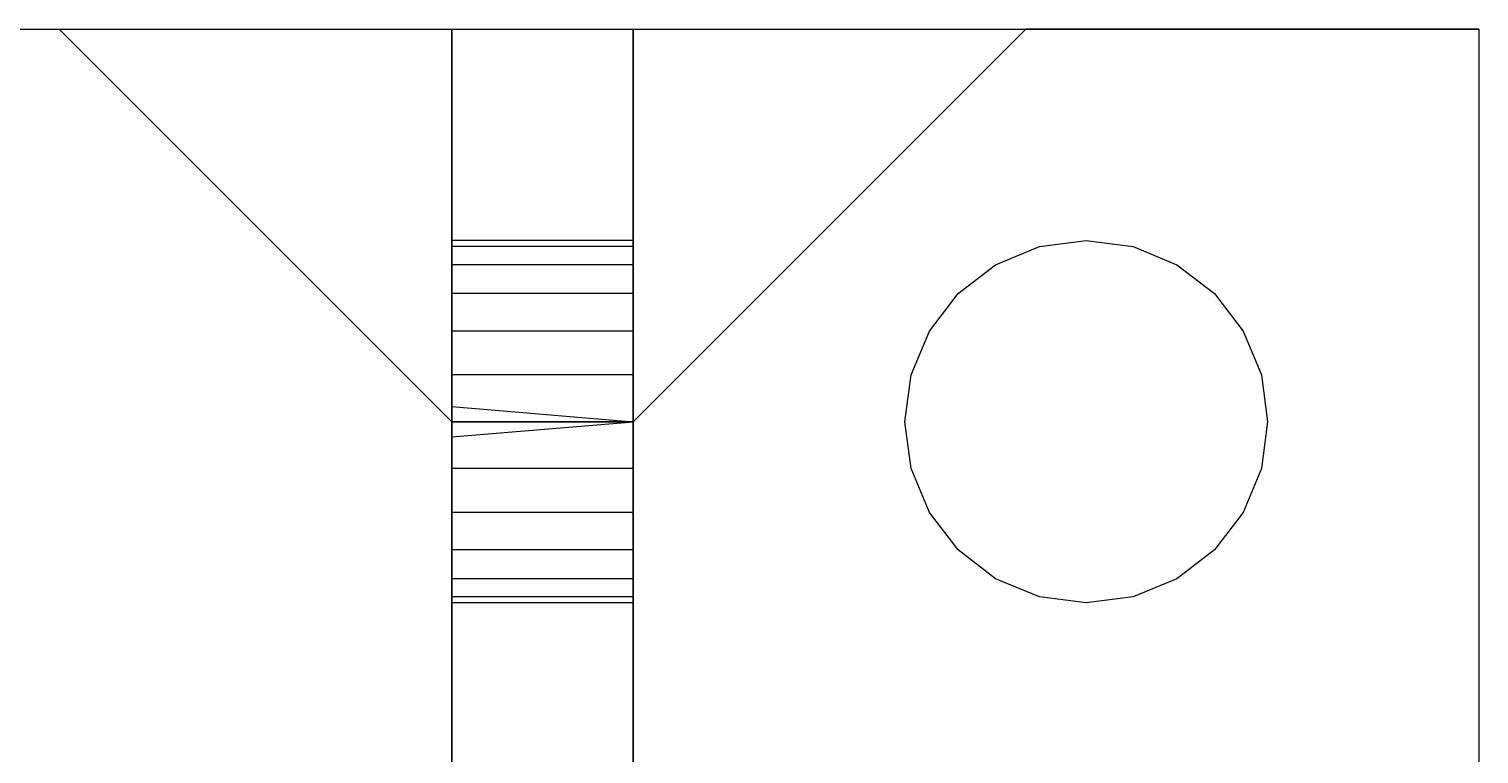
# Model space of a CAD drawing. Header units: metres. Extents: x -1 to 375, y 3 to 378.
# Drawn here: x 14.61 to 29.85, y 270.99 to 278.61 of the extents above; entities that cross this region are included whole.
import ezdxf

# ---------------------------------------------------------------- set-up
doc = ezdxf.new("R2010")
doc.units = ezdxf.units.M

msp = doc.modelspace()

# ---------------------------------------------------------------- linework, layer by layer
at = {"layer": 'Flat node sheet'}
for p, q in [((-0.635, 278.607, 253.842), (19.05, 278.607, 253.842)), ((-0.635, 278.607, 255.747), (19.05, 278.607, 255.747)), ((-0.635, 278.607, 264.637), (14.922, 278.607, 264.637)), ((-0.635, 278.607, 266.542), (14.922, 278.607, 266.542)), ((-0.635, 278.607, 8.732), (19.05, 278.607, 8.732)), ((-0.635, 278.607, 10.637), (19.05, 278.607, 10.637)), ((-0.635, 278.607, 19.527), (14.922, 278.607, 19.527)), ((-0.635, 278.607, 21.432), (14.922, 278.607, 21.432)), ((14.922, 278.607, 264.637), (19.05, 274.48, 264.637)), ((14.922, 278.607, 264.637), (14.922, 278.607, 266.542)), ((14.922, 278.607, 266.542), (19.05, 274.48, 266.542)), ((14.922, 278.607, 19.527), (19.05, 274.48, 19.527)), ((14.922, 278.607, 19.527), (14.922, 278.607, 21.432)), ((14.922, 278.607, 21.432), (19.05, 274.48, 21.432)), ((19.05, 278.607, 253.842), (19.05, 274.48, 253.842)), ((19.05, 278.607, 253.842), (19.05, 278.607, 255.747)), ((19.05, 278.607, 255.747), (19.05, 274.48, 255.747)), ((19.05, 278.607, 275.432), (19.05, 278.607, 244.952)), ((19.05, 269.717, 275.432), (19.05, 278.607, 275.432)), ((19.05, 278.607, 244.952), (19.05, 258.922, 244.952)), ((19.05, 278.607, 275.432), (20.955, 278.607, 275.432)), ((19.05, 278.607, 244.952), (20.955, 278.607, 244.952)), ((19.05, 278.607, 8.732), (19.05, 274.48, 8.732)), ((19.05, 278.607, 8.732), (19.05, 278.607, 10.637)), ((19.05, 278.607, 10.637), (19.05, 274.48, 10.637)), ((19.05, 278.607, 30.322), (19.05, 278.607, -0.158)), ((19.05, 269.717, 30.322), (19.05, 278.607, 30.322)), ((19.05, 278.607, -0.158), (19.05, 258.922, -0.158)), ((19.05, 278.607, 30.322), (20.955, 278.607, 30.322)), ((19.05, 278.607, -0.158), (20.955, 278.607, -0.158)), ((20.955, 274.48, 253.842), (25.083, 278.607, 253.842)), ((20.955, 274.48, 255.747), (25.083, 278.607, 255.747)), ((20.955, 278.607, 264.637), (20.955, 274.48, 264.637)), ((20.955, 278.607, 264.637), (29.845, 278.607, 264.637)), ((20.955, 278.607, 264.637), (20.955, 278.607, 266.542)), ((20.955, 278.607, 266.542), (29.845, 278.607, 266.542)), ((20.955, 278.607, 266.542), (20.955, 274.48, 266.542)), ((20.955, 278.607, 244.952), (20.955, 258.922, 244.952)), ((20.955, 278.607, 275.432), (20.955, 278.607, 244.952)), ((20.955, 269.717, 275.432), (20.955, 278.607, 275.432)), ((20.955, 274.48, 8.732), (25.083, 278.607, 8.732)), ((20.955, 274.48, 10.637), (25.083, 278.607, 10.637)), ((20.955, 278.607, 19.527), (20.955, 274.48, 19.527)), ((20.955, 278.607, 19.527), (29.845, 278.607, 19.527)), ((20.955, 278.607, 19.527), (20.955, 278.607, 21.432)), ((20.955, 278.607, 21.432), (29.845, 278.607, 21.432)), ((20.955, 278.607, 21.432), (20.955, 274.48, 21.432)), ((20.955, 278.607, -0.158), (20.955, 258.922, -0.158)), ((20.955, 278.607, 30.322), (20.955, 278.607, -0.158)), ((20.955, 269.717, 30.322), (20.955, 278.607, 30.322)), ((29.845, 278.607, 253.842), (25.083, 278.607, 253.842)), ((25.083, 278.607, 253.842), (25.083, 278.607, 255.747)), ((29.845, 278.607, 255.747), (25.083, 278.607, 255.747)), ((29.845, 278.607, 8.732), (25.083, 278.607, 8.732)), ((25.083, 278.607, 8.732), (25.083, 278.607, 10.637)), ((29.845, 278.607, 10.637), (25.083, 278.607, 10.637)), ((29.845, 278.607, 253.842), (29.845, 269.717, 253.842)), ((29.845, 278.607, 253.842), (29.845, 278.607, 255.747)), ((29.845, 278.607, 255.747), (29.845, 269.717, 255.747)), ((29.845, 278.607, 264.637), (29.845, 248.127, 264.637)), ((29.845, 278.607, 264.637), (29.845, 278.607, 266.542)), ((29.845, 278.607, 266.542), (29.845, 248.127, 266.542)), ((29.845, 278.607, 8.732), (29.845, 269.717, 8.732)), ((29.845, 278.607, 8.732), (29.845, 278.607, 10.637)), ((29.845, 278.607, 10.637), (29.845, 269.717, 10.637)), ((29.845, 278.607, 19.527), (29.845, 248.127, 19.527)), ((29.845, 278.607, 19.527), (29.845, 278.607, 21.432)), ((29.845, 278.607, 21.432), (29.845, 248.127, 21.432)), ((19.05, 276.385, 271.305), (19.05, 276.32, 270.812)), ((19.05, 276.32, 271.798), (19.05, 276.385, 271.305)), ((20.955, 276.385, 271.305), (19.05, 276.385, 271.305)), ((19.05, 276.385, 249.08), (19.05, 276.32, 248.587)), ((19.05, 276.32, 249.573), (19.05, 276.385, 249.08)), ((20.955, 276.385, 249.08), (19.05, 276.385, 249.08)), ((19.05, 276.385, 26.195), (19.05, 276.32, 25.702)), ((19.05, 276.32, 26.688), (19.05, 276.385, 26.195)), ((20.955, 276.385, 26.195), (19.05, 276.385, 26.195)), ((19.05, 276.385, 3.97), (19.05, 276.32, 3.477)), ((19.05, 276.32, 4.463), (19.05, 276.385, 3.97)), ((20.955, 276.385, 3.97), (19.05, 276.385, 3.97)), ((19.05, 276.32, 270.812), (19.05, 276.13, 270.352)), ((19.05, 276.13, 272.257), (19.05, 276.32, 271.798)), ((20.955, 276.32, 270.812), (19.05, 276.32, 270.812)), ((20.955, 276.32, 271.798), (19.05, 276.32, 271.798)), ((19.05, 276.32, 248.587), (19.05, 276.13, 248.127)), ((19.05, 276.13, 250.032), (19.05, 276.32, 249.573)), ((20.955, 276.32, 248.587), (19.05, 276.32, 248.587)), ((20.955, 276.32, 249.573), (19.05, 276.32, 249.573)), ((19.05, 276.32, 25.702), (19.05, 276.13, 25.242)), ((19.05, 276.13, 27.147), (19.05, 276.32, 26.688)), ((20.955, 276.32, 25.702), (19.05, 276.32, 25.702)), ((20.955, 276.32, 26.688), (19.05, 276.32, 26.688)), ((19.05, 276.32, 3.477), (19.05, 276.13, 3.017)), ((19.05, 276.13, 4.922), (19.05, 276.32, 4.463)), ((20.955, 276.32, 3.477), (19.05, 276.32, 3.477)), ((20.955, 276.32, 4.463), (19.05, 276.32, 4.463)), ((20.955, 276.32, 271.798), (20.955, 276.385, 271.305)), ((20.955, 276.385, 271.305), (20.955, 276.32, 270.812)), ((20.955, 276.32, 249.573), (20.955, 276.385, 249.08)), ((20.955, 276.385, 249.08), (20.955, 276.32, 248.587)), ((20.955, 276.32, 26.688), (20.955, 276.385, 26.195)), ((20.955, 276.385, 26.195), (20.955, 276.32, 25.702)), ((20.955, 276.32, 4.463), (20.955, 276.385, 3.97)), ((20.955, 276.385, 3.97), (20.955, 276.32, 3.477)), ((20.955, 276.13, 272.257), (20.955, 276.32, 271.798)), ((20.955, 276.32, 270.812), (20.955, 276.13, 270.352)), ((20.955, 276.13, 250.032), (20.955, 276.32, 249.573)), ((20.955, 276.32, 248.587), (20.955, 276.13, 248.127)), ((20.955, 276.13, 27.147), (20.955, 276.32, 26.688)), ((20.955, 276.32, 25.702), (20.955, 276.13, 25.242)), ((20.955, 276.13, 4.922), (20.955, 276.32, 4.463)), ((20.955, 276.32, 3.477), (20.955, 276.13, 3.017)), ((24.765, 276.13, 255.747), (25.224, 276.32, 255.747)), ((24.765, 276.13, 253.842), (25.224, 276.32, 253.842)), ((24.765, 276.13, 266.542), (25.224, 276.32, 266.542)), ((24.765, 276.13, 264.637), (25.224, 276.32, 264.637)), ((24.765, 276.13, 10.637), (25.224, 276.32, 10.637)), ((24.765, 276.13, 8.732), (25.224, 276.32, 8.732)), ((24.765, 276.13, 21.432), (25.224, 276.32, 21.432)), ((24.765, 276.13, 19.527), (25.224, 276.32, 19.527)), ((25.224, 276.32, 255.747), (25.717, 276.385, 255.747)), ((25.224, 276.32, 253.842), (25.717, 276.385, 253.842)), ((25.224, 276.32, 266.542), (25.717, 276.385, 266.542)), ((25.224, 276.32, 264.637), (25.717, 276.385, 264.637)), ((25.224, 276.32, 10.637), (25.717, 276.385, 10.637)), ((25.224, 276.32, 8.732), (25.717, 276.385, 8.732)), ((25.224, 276.32, 21.432), (25.717, 276.385, 21.432)), ((25.224, 276.32, 19.527), (25.717, 276.385, 19.527)), ((25.224, 276.32, 255.747), (25.224, 276.32, 253.842)), ((25.224, 276.32, 266.542), (25.224, 276.32, 264.637)), ((25.224, 276.32, 10.637), (25.224, 276.32, 8.732)), ((25.224, 276.32, 21.432), (25.224, 276.32, 19.527)), ((25.717, 276.385, 266.542), (26.211, 276.32, 266.542)), ((25.717, 276.385, 266.542), (25.717, 276.385, 264.637)), ((25.717, 276.385, 21.432), (26.211, 276.32, 21.432)), ((25.717, 276.385, 21.432), (25.717, 276.385, 19.527)), ((25.717, 276.385, 255.747), (26.211, 276.32, 255.747)), ((25.717, 276.385, 253.842), (26.211, 276.32, 253.842)), ((25.717, 276.385, 255.747), (25.717, 276.385, 253.842)), ((25.717, 276.385, 264.637), (26.211, 276.32, 264.637)), ((25.717, 276.385, 10.637), (26.211, 276.32, 10.637)), ((25.717, 276.385, 8.732), (26.211, 276.32, 8.732)), ((25.717, 276.385, 10.637), (25.717, 276.385, 8.732)), ((25.717, 276.385, 19.527), (26.211, 276.32, 19.527)), ((26.211, 276.32, 255.747), (26.67, 276.13, 255.747)), ((26.211, 276.32, 253.842), (26.67, 276.13, 253.842)), ((26.211, 276.32, 255.747), (26.211, 276.32, 253.842)), ((26.211, 276.32, 266.542), (26.67, 276.13, 266.542)), ((26.211, 276.32, 264.637), (26.67, 276.13, 264.637)), ((26.211, 276.32, 266.542), (26.211, 276.32, 264.637)), ((26.211, 276.32, 10.637), (26.67, 276.13, 10.637)), ((26.211, 276.32, 8.732), (26.67, 276.13, 8.732)), ((26.211, 276.32, 10.637), (26.211, 276.32, 8.732)), ((26.211, 276.32, 21.432), (26.67, 276.13, 21.432)), ((26.211, 276.32, 19.527), (26.67, 276.13, 19.527)), ((26.211, 276.32, 21.432), (26.211, 276.32, 19.527)), ((19.05, 276.13, 270.352), (19.05, 275.827, 269.958)), ((19.05, 275.827, 272.652), (19.05, 276.13, 272.257)), ((20.955, 276.13, 270.352), (19.05, 276.13, 270.352)), ((20.955, 276.13, 272.257), (19.05, 276.13, 272.257)), ((19.05, 276.13, 248.127), (19.05, 275.827, 247.733)), ((19.05, 275.827, 250.427), (19.05, 276.13, 250.032)), ((20.955, 276.13, 248.127), (19.05, 276.13, 248.127)), ((20.955, 276.13, 250.032), (19.05, 276.13, 250.032)), ((19.05, 276.13, 25.242), (19.05, 275.827, 24.848)), ((19.05, 275.827, 27.542), (19.05, 276.13, 27.147)), ((20.955, 276.13, 25.242), (19.05, 276.13, 25.242)), ((20.955, 276.13, 27.147), (19.05, 276.13, 27.147)), ((19.05, 276.13, 3.017), (19.05, 275.827, 2.623)), ((19.05, 275.827, 5.317), (19.05, 276.13, 4.922)), ((20.955, 276.13, 3.017), (19.05, 276.13, 3.017)), ((20.955, 276.13, 4.922), (19.05, 276.13, 4.922)), ((20.955, 275.827, 272.652), (20.955, 276.13, 272.257)), ((20.955, 276.13, 270.352), (20.955, 275.827, 269.958)), ((20.955, 275.827, 250.427), (20.955, 276.13, 250.032)), ((20.955, 276.13, 248.127), (20.955, 275.827, 247.733)), ((20.955, 275.827, 27.542), (20.955, 276.13, 27.147)), ((20.955, 276.13, 25.242), (20.955, 275.827, 24.848)), ((20.955, 275.827, 5.317), (20.955, 276.13, 4.922)), ((20.955, 276.13, 3.017), (20.955, 275.827, 2.623)), ((24.37, 275.827, 255.747), (24.765, 276.13, 255.747)), ((24.37, 275.827, 253.842), (24.765, 276.13, 253.842)), ((24.37, 275.827, 266.542), (24.765, 276.13, 266.542)), ((24.37, 275.827, 264.637), (24.765, 276.13, 264.637)), ((24.37, 275.827, 10.637), (24.765, 276.13, 10.637)), ((24.37, 275.827, 8.732), (24.765, 276.13, 8.732)), ((24.37, 275.827, 21.432), (24.765, 276.13, 21.432)), ((24.37, 275.827, 19.527), (24.765, 276.13, 19.527)), ((24.765, 276.13, 255.747), (24.765, 276.13, 253.842)), ((24.765, 276.13, 266.542), (24.765, 276.13, 264.637)), ((24.765, 276.13, 10.637), (24.765, 276.13, 8.732)), ((24.765, 276.13, 21.432), (24.765, 276.13, 19.527)), ((26.67, 276.13, 255.747), (27.065, 275.827, 255.747)), ((26.67, 276.13, 253.842), (27.065, 275.827, 253.842)), ((26.67, 276.13, 255.747), (26.67, 276.13, 253.842)), ((26.67, 276.13, 266.542), (27.065, 275.827, 266.542)), ((26.67, 276.13, 264.637), (27.065, 275.827, 264.637)), ((26.67, 276.13, 266.542), (26.67, 276.13, 264.637)), ((26.67, 276.13, 10.637), (27.065, 275.827, 10.637)), ((26.67, 276.13, 8.732), (27.065, 275.827, 8.732)), ((26.67, 276.13, 10.637), (26.67, 276.13, 8.732)), ((26.67, 276.13, 21.432), (27.065, 275.827, 21.432)), ((26.67, 276.13, 19.527), (27.065, 275.827, 19.527)), ((26.67, 276.13, 21.432), (26.67, 276.13, 19.527)), ((19.05, 275.827, 269.958), (19.05, 275.432, 269.655)), ((19.05, 275.432, 272.955), (19.05, 275.827, 272.652)), ((20.955, 275.827, 269.958), (19.05, 275.827, 269.958)), ((20.955, 275.827, 272.652), (19.05, 275.827, 272.652)), ((19.05, 275.827, 247.733), (19.05, 275.432, 247.43)), ((19.05, 275.432, 250.73), (19.05, 275.827, 250.427)), ((20.955, 275.827, 247.733), (19.05, 275.827, 247.733)), ((20.955, 275.827, 250.427), (19.05, 275.827, 250.427)), ((19.05, 275.827, 24.848), (19.05, 275.432, 24.545)), ((19.05, 275.432, 27.845), (19.05, 275.827, 27.542)), ((20.955, 275.827, 24.848), (19.05, 275.827, 24.848)), ((20.955, 275.827, 27.542), (19.05, 275.827, 27.542)), ((19.05, 275.827, 2.623), (19.05, 275.432, 2.32)), ((19.05, 275.432, 5.62), (19.05, 275.827, 5.317)), ((20.955, 275.827, 2.623), (19.05, 275.827, 2.623)), ((20.955, 275.827, 5.317), (19.05, 275.827, 5.317)), ((20.955, 275.432, 272.955), (20.955, 275.827, 272.652)), ((20.955, 275.827, 269.958), (20.955, 275.432, 269.655)), ((20.955, 275.432, 250.73), (20.955, 275.827, 250.427)), ((20.955, 275.827, 247.733), (20.955, 275.432, 247.43)), ((20.955, 275.432, 27.845), (20.955, 275.827, 27.542)), ((20.955, 275.827, 24.848), (20.955, 275.432, 24.545)), ((20.955, 275.432, 5.62), (20.955, 275.827, 5.317)), ((20.955, 275.827, 2.623), (20.955, 275.432, 2.32)), ((24.068, 275.432, 255.747), (24.37, 275.827, 255.747)), ((24.068, 275.432, 253.842), (24.37, 275.827, 253.842)), ((24.068, 275.432, 266.542), (24.37, 275.827, 266.542)), ((24.068, 275.432, 264.637), (24.37, 275.827, 264.637)), ((24.068, 275.432, 10.637), (24.37, 275.827, 10.637)), ((24.068, 275.432, 8.732), (24.37, 275.827, 8.732)), ((24.068, 275.432, 21.432), (24.37, 275.827, 21.432)), ((24.068, 275.432, 19.527), (24.37, 275.827, 19.527)), ((24.37, 275.827, 255.747), (24.37, 275.827, 253.842)), ((24.37, 275.827, 266.542), (24.37, 275.827, 264.637)), ((24.37, 275.827, 10.637), (24.37, 275.827, 8.732)), ((24.37, 275.827, 21.432), (24.37, 275.827, 19.527)), ((27.065, 275.827, 255.747), (27.367, 275.432, 255.747)), ((27.065, 275.827, 253.842), (27.367, 275.432, 253.842)), ((27.065, 275.827, 255.747), (27.065, 275.827, 253.842)), ((27.065, 275.827, 266.542), (27.367, 275.432, 266.542)), ((27.065, 275.827, 264.637), (27.367, 275.432, 264.637)), ((27.065, 275.827, 266.542), (27.065, 275.827, 264.637)), ((27.065, 275.827, 10.637), (27.367, 275.432, 10.637)), ((27.065, 275.827, 8.732), (27.367, 275.432, 8.732)), ((27.065, 275.827, 10.637), (27.065, 275.827, 8.732)), ((27.065, 275.827, 21.432), (27.367, 275.432, 21.432)), ((27.065, 275.827, 19.527), (27.367, 275.432, 19.527)), ((27.065, 275.827, 21.432), (27.065, 275.827, 19.527)), ((19.05, 275.432, 269.655), (19.05, 274.973, 269.465)), ((19.05, 274.973, 273.145), (19.05, 275.432, 272.955)), ((20.955, 275.432, 269.655), (19.05, 275.432, 269.655)), ((20.955, 275.432, 272.955), (19.05, 275.432, 272.955)), ((19.05, 275.432, 247.43), (19.05, 274.973, 247.24)), ((19.05, 274.973, 250.92), (19.05, 275.432, 250.73)), ((20.955, 275.432, 247.43), (19.05, 275.432, 247.43)), ((20.955, 275.432, 250.73), (19.05, 275.432, 250.73)), ((19.05, 275.432, 24.545), (19.05, 274.973, 24.355)), ((19.05, 274.973, 28.035), (19.05, 275.432, 27.845)), ((20.955, 275.432, 24.545), (19.05, 275.432, 24.545)), ((20.955, 275.432, 27.845), (19.05, 275.432, 27.845)), ((19.05, 275.432, 2.32), (19.05, 274.973, 2.13)), ((19.05, 274.973, 5.81), (19.05, 275.432, 5.62)), ((20.955, 275.432, 2.32), (19.05, 275.432, 2.32)), ((20.955, 275.432, 5.62), (19.05, 275.432, 5.62)), ((20.955, 274.973, 273.145), (20.955, 275.432, 272.955)), ((20.955, 275.432, 269.655), (20.955, 274.973, 269.465)), ((20.955, 274.973, 250.92), (20.955, 275.432, 250.73)), ((20.955, 275.432, 247.43), (20.955, 274.973, 247.24)), ((20.955, 274.973, 28.035), (20.955, 275.432, 27.845)), ((20.955, 275.432, 24.545), (20.955, 274.973, 24.355)), ((20.955, 274.973, 5.81), (20.955, 275.432, 5.62)), ((20.955, 275.432, 2.32), (20.955, 274.973, 2.13)), ((23.877, 274.973, 255.747), (24.068, 275.432, 255.747)), ((23.877, 274.973, 253.842), (24.068, 275.432, 253.842)), ((23.877, 274.973, 266.542), (24.068, 275.432, 266.542)), ((23.877, 274.973, 264.637), (24.068, 275.432, 264.637)), ((23.877, 274.973, 10.637), (24.068, 275.432, 10.637)), ((23.877, 274.973, 8.732), (24.068, 275.432, 8.732)), ((23.877, 274.973, 21.432), (24.068, 275.432, 21.432)), ((23.877, 274.973, 19.527), (24.068, 275.432, 19.527)), ((24.068, 275.432, 255.747), (24.068, 275.432, 253.842)), ((24.068, 275.432, 266.542), (24.068, 275.432, 264.637)), ((24.068, 275.432, 10.637), (24.068, 275.432, 8.732)), ((24.068, 275.432, 21.432), (24.068, 275.432, 19.527)), ((27.367, 275.432, 255.747), (27.558, 274.973, 255.747)), ((27.367, 275.432, 253.842), (27.558, 274.973, 253.842)), ((27.367, 275.432, 255.747), (27.367, 275.432, 253.842)), ((27.367, 275.432, 266.542), (27.558, 274.973, 266.542)), ((27.367, 275.432, 264.637), (27.558, 274.973, 264.637)), ((27.367, 275.432, 266.542), (27.367, 275.432, 264.637)), ((27.367, 275.432, 10.637), (27.558, 274.973, 10.637)), ((27.367, 275.432, 8.732), (27.558, 274.973, 8.732)), ((27.367, 275.432, 10.637), (27.367, 275.432, 8.732)), ((27.367, 275.432, 21.432), (27.558, 274.973, 21.432)), ((27.367, 275.432, 19.527), (27.558, 274.973, 19.527)), ((27.367, 275.432, 21.432), (27.367, 275.432, 19.527)), ((19.05, 274.973, 269.465), (19.05, 274.48, 269.4)), ((19.05, 274.48, 273.21), (19.05, 274.973, 273.145)), ((20.955, 274.973, 269.465), (19.05, 274.973, 269.465)), ((20.955, 274.973, 273.145), (19.05, 274.973, 273.145)), ((19.05, 274.973, 247.24), (19.05, 274.48, 247.175)), ((19.05, 274.48, 250.985), (19.05, 274.973, 250.92)), ((20.955, 274.973, 247.24), (19.05, 274.973, 247.24)), ((20.955, 274.973, 250.92), (19.05, 274.973, 250.92)), ((19.05, 274.973, 24.355), (19.05, 274.48, 24.29)), ((19.05, 274.48, 28.1), (19.05, 274.973, 28.035)), ((20.955, 274.973, 24.355), (19.05, 274.973, 24.355)), ((20.955, 274.973, 28.035), (19.05, 274.973, 28.035)), ((19.05, 274.973, 2.13), (19.05, 274.48, 2.065)), ((19.05, 274.48, 5.875), (19.05, 274.973, 5.81)), ((20.955, 274.973, 2.13), (19.05, 274.973, 2.13)), ((20.955, 274.973, 5.81), (19.05, 274.973, 5.81)), ((20.955, 274.48, 273.21), (20.955, 274.973, 273.145)), ((20.955, 274.973, 269.465), (20.955, 274.48, 269.4)), ((20.955, 274.48, 250.985), (20.955, 274.973, 250.92)), ((20.955, 274.973, 247.24), (20.955, 274.48, 247.175)), ((20.955, 274.48, 28.1), (20.955, 274.973, 28.035)), ((20.955, 274.973, 24.355), (20.955, 274.48, 24.29)), ((20.955, 274.48, 5.875), (20.955, 274.973, 5.81)), ((20.955, 274.973, 2.13), (20.955, 274.48, 2.065)), ((23.812, 274.48, 253.842), (23.877, 274.973, 253.842)), ((23.812, 274.48, 8.732), (23.877, 274.973, 8.732)), ((23.812, 274.48, 255.747), (23.877, 274.973, 255.747)), ((23.812, 274.48, 266.542), (23.877, 274.973, 266.542)), ((23.812, 274.48, 264.637), (23.877, 274.973, 264.637)), ((23.812, 274.48, 10.637), (23.877, 274.973, 10.637)), ((23.812, 274.48, 21.432), (23.877, 274.973, 21.432)), ((23.812, 274.48, 19.527), (23.877, 274.973, 19.527)), ((23.877, 274.973, 255.747), (23.877, 274.973, 253.842)), ((23.877, 274.973, 266.542), (23.877, 274.973, 264.637)), ((23.877, 274.973, 10.637), (23.877, 274.973, 8.732)), ((23.877, 274.973, 21.432), (23.877, 274.973, 19.527)), ((27.558, 274.973, 255.747), (27.622, 274.48, 255.747)), ((27.558, 274.973, 253.842), (27.622, 274.48, 253.842)), ((27.558, 274.973, 255.747), (27.558, 274.973, 253.842)), ((27.558, 274.973, 266.542), (27.622, 274.48, 266.542)), ((27.558, 274.973, 264.637), (27.622, 274.48, 264.637)), ((27.558, 274.973, 266.542), (27.558, 274.973, 264.637)), ((27.558, 274.973, 10.637), (27.622, 274.48, 10.637)), ((27.558, 274.973, 8.732), (27.622, 274.48, 8.732)), ((27.558, 274.973, 10.637), (27.558, 274.973, 8.732)), ((27.558, 274.973, 21.432), (27.622, 274.48, 21.432)), ((27.558, 274.973, 19.527), (27.622, 274.48, 19.527)), ((27.558, 274.973, 21.432), (27.558, 274.973, 19.527)), ((19.05, 248.127, 255.747), (19.05, 274.639, 255.747)), ((19.05, 248.127, 253.842), (19.05, 274.639, 253.842)), ((19.05, 274.639, 253.842), (20.955, 274.48, 253.842)), ((19.05, 274.639, 255.747), (20.955, 274.48, 255.747)), ((19.05, 274.639, 253.842), (19.05, 274.639, 255.747)), ((19.05, 248.127, 10.637), (19.05, 274.639, 10.637)), ((19.05, 248.127, 8.732), (19.05, 274.639, 8.732)), ((19.05, 274.639, 8.732), (20.955, 274.48, 8.732)), ((19.05, 274.639, 10.637), (20.955, 274.48, 10.637)), ((19.05, 274.639, 8.732), (19.05, 274.639, 10.637)), ((20.955, 274.639, 253.842), (20.955, 274.639, 255.747)), ((20.955, 274.48, 253.842), (20.955, 274.639, 253.842)), ((20.955, 274.48, 255.747), (20.955, 274.639, 255.747)), ((20.955, 274.639, 8.732), (20.955, 274.639, 10.637)), ((20.955, 274.48, 8.732), (20.955, 274.639, 8.732)), ((20.955, 274.48, 10.637), (20.955, 274.639, 10.637)), ((19.05, 274.48, 253.842), (20.955, 274.48, 253.842)), ((19.05, 274.48, 253.842), (19.05, 274.48, 255.747)), ((19.05, 274.48, 255.747), (20.955, 274.48, 255.747)), ((20.955, 274.48, 264.637), (19.05, 274.48, 264.637)), ((19.05, 274.48, 264.637), (19.05, 274.48, 266.542)), ((20.955, 274.48, 266.542), (19.05, 274.48, 266.542)), ((19.05, 274.321, 264.637), (20.955, 274.48, 264.637)), ((19.05, 274.321, 266.542), (20.955, 274.48, 266.542)), ((19.05, 274.48, 269.4), (19.05, 273.987, 269.465)), ((19.05, 273.987, 273.145), (19.05, 274.48, 273.21)), ((20.955, 274.48, 269.4), (19.05, 274.48, 269.4)), ((20.955, 274.48, 273.21), (19.05, 274.48, 273.21)), ((19.05, 274.48, 247.175), (19.05, 273.987, 247.24)), ((19.05, 273.987, 250.92), (19.05, 274.48, 250.985)), ((20.955, 274.48, 247.175), (19.05, 274.48, 247.175)), ((20.955, 274.48, 250.985), (19.05, 274.48, 250.985)), ((19.05, 274.48, 8.732), (20.955, 274.48, 8.732)), ((19.05, 274.48, 8.732), (19.05, 274.48, 10.637)), ((19.05, 274.48, 10.637), (20.955, 274.48, 10.637)), ((20.955, 274.48, 19.527), (19.05, 274.48, 19.527)), ((19.05, 274.48, 19.527), (19.05, 274.48, 21.432)), ((20.955, 274.48, 21.432), (19.05, 274.48, 21.432)), ((19.05, 274.321, 19.527), (20.955, 274.48, 19.527)), ((19.05, 274.321, 21.432), (20.955, 274.48, 21.432)), ((19.05, 274.48, 24.29), (19.05, 273.987, 24.355)), ((19.05, 273.987, 28.035), (19.05, 274.48, 28.1)), ((20.955, 274.48, 24.29), (19.05, 274.48, 24.29)), ((20.955, 274.48, 28.1), (19.05, 274.48, 28.1)), ((19.05, 274.48, 2.065), (19.05, 273.987, 2.13)), ((19.05, 273.987, 5.81), (19.05, 274.48, 5.875)), ((20.955, 274.48, 2.065), (19.05, 274.48, 2.065)), ((20.955, 274.48, 5.875), (19.05, 274.48, 5.875)), ((20.955, 274.48, 253.842), (20.955, 274.48, 255.747)), ((20.955, 274.48, 264.637), (20.955, 274.48, 266.542)), ((20.955, 274.48, 255.747), (20.955, 274.48, 253.842)), ((20.955, 274.48, 264.637), (20.955, 274.48, 266.542)), ((20.955, 273.987, 273.145), (20.955, 274.48, 273.21)), ((20.955, 274.48, 269.4), (20.955, 273.987, 269.465)), ((20.955, 273.987, 250.92), (20.955, 274.48, 250.985)), ((20.955, 274.48, 247.175), (20.955, 273.987, 247.24)), ((20.955, 248.127, 253.842), (20.955, 274.48, 253.842)), ((20.955, 248.127, 255.747), (20.955, 274.48, 255.747)), ((20.955, 274.321, 266.542), (20.955, 274.48, 266.542)), ((20.955, 274.321, 264.637), (20.955, 274.48, 264.637)), ((20.955, 274.48, 8.732), (20.955, 274.48, 10.637)), ((20.955, 274.48, 19.527), (20.955, 274.48, 21.432)), ((20.955, 274.48, 10.637), (20.955, 274.48, 8.732)), ((20.955, 274.48, 19.527), (20.955, 274.48, 21.432)), ((20.955, 273.987, 28.035), (20.955, 274.48, 28.1)), ((20.955, 274.48, 24.29), (20.955, 273.987, 24.355)), ((20.955, 273.987, 5.81), (20.955, 274.48, 5.875)), ((20.955, 274.48, 2.065), (20.955, 273.987, 2.13)), ((20.955, 248.127, 8.732), (20.955, 274.48, 8.732)), ((20.955, 248.127, 10.637), (20.955, 274.48, 10.637)), ((20.955, 274.321, 21.432), (20.955, 274.48, 21.432)), ((20.955, 274.321, 19.527), (20.955, 274.48, 19.527)), ((23.877, 273.987, 253.842), (23.812, 274.48, 253.842)), ((23.812, 274.48, 255.747), (23.812, 274.48, 253.842)), ((23.877, 273.987, 8.732), (23.812, 274.48, 8.732)), ((23.812, 274.48, 10.637), (23.812, 274.48, 8.732)), ((23.877, 273.987, 255.747), (23.812, 274.48, 255.747)), ((23.877, 273.987, 266.542), (23.812, 274.48, 266.542)), ((23.877, 273.987, 264.637), (23.812, 274.48, 264.637)), ((23.812, 274.48, 266.542), (23.812, 274.48, 264.637)), ((23.877, 273.987, 10.637), (23.812, 274.48, 10.637)), ((23.877, 273.987, 21.432), (23.812, 274.48, 21.432)), ((23.877, 273.987, 19.527), (23.812, 274.48, 19.527)), ((23.812, 274.48, 21.432), (23.812, 274.48, 19.527)), ((27.622, 274.48, 255.747), (27.558, 273.987, 255.747)), ((27.622, 274.48, 253.842), (27.558, 273.987, 253.842)), ((27.622, 274.48, 266.542), (27.558, 273.987, 266.542)), ((27.622, 274.48, 264.637), (27.558, 273.987, 264.637)), ((27.622, 274.48, 10.637), (27.558, 273.987, 10.637)), ((27.622, 274.48, 8.732), (27.558, 273.987, 8.732)), ((27.622, 274.48, 21.432), (27.558, 273.987, 21.432)), ((27.622, 274.48, 19.527), (27.558, 273.987, 19.527)), ((27.622, 274.48, 255.747), (27.622, 274.48, 253.842)), ((27.622, 274.48, 10.637), (27.622, 274.48, 8.732)), ((27.622, 274.48, 266.542), (27.622, 274.48, 264.637)), ((27.622, 274.48, 21.432), (27.622, 274.48, 19.527)), ((19.05, 248.127, 264.637), (19.05, 274.321, 264.637)), ((19.05, 274.321, 266.542), (19.05, 248.127, 266.542)), ((19.05, 274.321, 266.542), (19.05, 274.321, 264.637)), ((19.05, 248.127, 19.527), (19.05, 274.321, 19.527)), ((19.05, 274.321, 21.432), (19.05, 248.127, 21.432)), ((19.05, 274.321, 21.432), (19.05, 274.321, 19.527)), ((20.955, 248.127, 266.542), (20.955, 274.321, 266.542)), ((20.955, 248.127, 264.637), (20.955, 274.321, 264.637)), ((20.955, 274.321, 266.542), (20.955, 274.321, 264.637)), ((20.955, 248.127, 21.432), (20.955, 274.321, 21.432)), ((20.955, 248.127, 19.527), (20.955, 274.321, 19.527)), ((20.955, 274.321, 21.432), (20.955, 274.321, 19.527)), ((19.05, 273.987, 269.465), (19.05, 273.527, 269.655)), ((19.05, 273.527, 272.955), (19.05, 273.987, 273.145)), ((20.955, 273.987, 269.465), (19.05, 273.987, 269.465)), ((20.955, 273.987, 273.145), (19.05, 273.987, 273.145)), ((19.05, 273.987, 247.24), (19.05, 273.527, 247.43)), ((19.05, 273.527, 250.73), (19.05, 273.987, 250.92)), ((20.955, 273.987, 247.24), (19.05, 273.987, 247.24)), ((20.955, 273.987, 250.92), (19.05, 273.987, 250.92)), ((19.05, 273.987, 24.355), (19.05, 273.527, 24.545)), ((19.05, 273.527, 27.845), (19.05, 273.987, 28.035)), ((20.955, 273.987, 24.355), (19.05, 273.987, 24.355)), ((20.955, 273.987, 28.035), (19.05, 273.987, 28.035)), ((19.05, 273.987, 2.13), (19.05, 273.527, 2.32)), ((19.05, 273.527, 5.62), (19.05, 273.987, 5.81)), ((20.955, 273.987, 2.13), (19.05, 273.987, 2.13)), ((20.955, 273.987, 5.81), (19.05, 273.987, 5.81)), ((20.955, 273.527, 272.955), (20.955, 273.987, 273.145)), ((20.955, 273.987, 269.465), (20.955, 273.527, 269.655)), ((20.955, 273.527, 250.73), (20.955, 273.987, 250.92)), ((20.955, 273.987, 247.24), (20.955, 273.527, 247.43)), ((20.955, 273.527, 27.845), (20.955, 273.987, 28.035)), ((20.955, 273.987, 24.355), (20.955, 273.527, 24.545)), ((20.955, 273.527, 5.62), (20.955, 273.987, 5.81)), ((20.955, 273.987, 2.13), (20.955, 273.527, 2.32)), ((24.068, 273.527, 255.747), (23.877, 273.987, 255.747)), ((24.068, 273.527, 253.842), (23.877, 273.987, 253.842)), ((23.877, 273.987, 255.747), (23.877, 273.987, 253.842)), ((24.068, 273.527, 266.542), (23.877, 273.987, 266.542)), ((24.068, 273.527, 264.637), (23.877, 273.987, 264.637)), ((23.877, 273.987, 266.542), (23.877, 273.987, 264.637)), ((24.068, 273.527, 10.637), (23.877, 273.987, 10.637)), ((24.068, 273.527, 8.732), (23.877, 273.987, 8.732)), ((23.877, 273.987, 10.637), (23.877, 273.987, 8.732)), ((24.068, 273.527, 21.432), (23.877, 273.987, 21.432)), ((24.068, 273.527, 19.527), (23.877, 273.987, 19.527)), ((23.877, 273.987, 21.432), (23.877, 273.987, 19.527)), ((27.558, 273.987, 255.747), (27.367, 273.527, 255.747)), ((27.558, 273.987, 253.842), (27.367, 273.527, 253.842)), ((27.558, 273.987, 266.542), (27.367, 273.527, 266.542)), ((27.558, 273.987, 264.637), (27.367, 273.527, 264.637)), ((27.558, 273.987, 10.637), (27.367, 273.527, 10.637)), ((27.558, 273.987, 8.732), (27.367, 273.527, 8.732)), ((27.558, 273.987, 21.432), (27.367, 273.527, 21.432)), ((27.558, 273.987, 19.527), (27.367, 273.527, 19.527)), ((27.558, 273.987, 255.747), (27.558, 273.987, 253.842)), ((27.558, 273.987, 266.542), (27.558, 273.987, 264.637)), ((27.558, 273.987, 10.637), (27.558, 273.987, 8.732)), ((27.558, 273.987, 21.432), (27.558, 273.987, 19.527)), ((19.05, 273.133, 272.652), (19.05, 273.527, 272.955)), ((19.05, 273.527, 269.655), (19.05, 273.133, 269.958)), ((20.955, 273.527, 272.955), (19.05, 273.527, 272.955)), ((20.955, 273.527, 269.655), (19.05, 273.527, 269.655)), ((19.05, 273.527, 247.43), (19.05, 273.133, 247.733)), ((19.05, 273.133, 250.427), (19.05, 273.527, 250.73)), ((20.955, 273.527, 247.43), (19.05, 273.527, 247.43)), ((20.955, 273.527, 250.73), (19.05, 273.527, 250.73)), ((19.05, 273.133, 27.542), (19.05, 273.527, 27.845)), ((19.05, 273.527, 24.545), (19.05, 273.133, 24.848)), ((20.955, 273.527, 27.845), (19.05, 273.527, 27.845)), ((20.955, 273.527, 24.545), (19.05, 273.527, 24.545)), ((19.05, 273.527, 2.32), (19.05, 273.133, 2.623)), ((19.05, 273.133, 5.317), (19.05, 273.527, 5.62)), ((20.955, 273.527, 2.32), (19.05, 273.527, 2.32)), ((20.955, 273.527, 5.62), (19.05, 273.527, 5.62)), ((20.955, 273.133, 272.652), (20.955, 273.527, 272.955)), ((20.955, 273.527, 269.655), (20.955, 273.133, 269.958)), ((20.955, 273.133, 250.427), (20.955, 273.527, 250.73)), ((20.955, 273.527, 247.43), (20.955, 273.133, 247.733)), ((20.955, 273.133, 27.542), (20.955, 273.527, 27.845)), ((20.955, 273.527, 24.545), (20.955, 273.133, 24.848)), ((20.955, 273.133, 5.317), (20.955, 273.527, 5.62)), ((20.955, 273.527, 2.32), (20.955, 273.133, 2.623)), ((24.37, 273.133, 255.747), (24.068, 273.527, 255.747)), ((24.37, 273.133, 253.842), (24.068, 273.527, 253.842)), ((24.068, 273.527, 255.747), (24.068, 273.527, 253.842)), ((24.37, 273.133, 266.542), (24.068, 273.527, 266.542)), ((24.37, 273.133, 264.637), (24.068, 273.527, 264.637)), ((24.068, 273.527, 266.542), (24.068, 273.527, 264.637)), ((24.37, 273.133, 10.637), (24.068, 273.527, 10.637)), ((24.37, 273.133, 8.732), (24.068, 273.527, 8.732)), ((24.068, 273.527, 10.637), (24.068, 273.527, 8.732)), ((24.37, 273.133, 21.432), (24.068, 273.527, 21.432)), ((24.37, 273.133, 19.527), (24.068, 273.527, 19.527)), ((24.068, 273.527, 21.432), (24.068, 273.527, 19.527)), ((27.367, 273.527, 255.747), (27.065, 273.133, 255.747)), ((27.367, 273.527, 253.842), (27.065, 273.133, 253.842)), ((27.367, 273.527, 266.542), (27.065, 273.133, 266.542)), ((27.367, 273.527, 264.637), (27.065, 273.133, 264.637)), ((27.367, 273.527, 10.637), (27.065, 273.133, 10.637)), ((27.367, 273.527, 8.732), (27.065, 273.133, 8.732)), ((27.367, 273.527, 21.432), (27.065, 273.133, 21.432)), ((27.367, 273.527, 19.527), (27.065, 273.133, 19.527)), ((27.367, 273.527, 255.747), (27.367, 273.527, 253.842)), ((27.367, 273.527, 266.542), (27.367, 273.527, 264.637)), ((27.367, 273.527, 10.637), (27.367, 273.527, 8.732)), ((27.367, 273.527, 21.432), (27.367, 273.527, 19.527)), ((19.05, 272.83, 272.257), (19.05, 273.133, 272.652)), ((19.05, 273.133, 269.958), (19.05, 272.83, 270.352)), ((20.955, 273.133, 272.652), (19.05, 273.133, 272.652)), ((20.955, 273.133, 269.958), (19.05, 273.133, 269.958)), ((19.05, 273.133, 247.733), (19.05, 272.83, 248.127)), ((19.05, 272.83, 250.032), (19.05, 273.133, 250.427)), ((20.955, 273.133, 247.733), (19.05, 273.133, 247.733)), ((20.955, 273.133, 250.427), (19.05, 273.133, 250.427)), ((19.05, 272.83, 27.147), (19.05, 273.133, 27.542)), ((19.05, 273.133, 24.848), (19.05, 272.83, 25.242)), ((20.955, 273.133, 27.542), (19.05, 273.133, 27.542)), ((20.955, 273.133, 24.848), (19.05, 273.133, 24.848)), ((19.05, 273.133, 2.623), (19.05, 272.83, 3.017)), ((19.05, 272.83, 4.922), (19.05, 273.133, 5.317)), ((20.955, 273.133, 2.623), (19.05, 273.133, 2.623)), ((20.955, 273.133, 5.317), (19.05, 273.133, 5.317)), ((20.955, 272.83, 272.257), (20.955, 273.133, 272.652)), ((20.955, 273.133, 269.958), (20.955, 272.83, 270.352)), ((20.955, 272.83, 250.032), (20.955, 273.133, 250.427)), ((20.955, 273.133, 247.733), (20.955, 272.83, 248.127)), ((20.955, 272.83, 27.147), (20.955, 273.133, 27.542)), ((20.955, 273.133, 24.848), (20.955, 272.83, 25.242)), ((20.955, 272.83, 4.922), (20.955, 273.133, 5.317)), ((20.955, 273.133, 2.623), (20.955, 272.83, 3.017)), ((24.765, 272.83, 255.747), (24.37, 273.133, 255.747)), ((24.765, 272.83, 253.842), (24.37, 273.133, 253.842)), ((24.37, 273.133, 255.747), (24.37, 273.133, 253.842)), ((24.765, 272.83, 266.542), (24.37, 273.133, 266.542)), ((24.765, 272.83, 264.637), (24.37, 273.133, 264.637)), ((24.37, 273.133, 266.542), (24.37, 273.133, 264.637)), ((24.765, 272.83, 10.637), (24.37, 273.133, 10.637)), ((24.765, 272.83, 8.732), (24.37, 273.133, 8.732)), ((24.37, 273.133, 10.637), (24.37, 273.133, 8.732)), ((24.765, 272.83, 21.432), (24.37, 273.133, 21.432)), ((24.765, 272.83, 19.527), (24.37, 273.133, 19.527)), ((24.37, 273.133, 21.432), (24.37, 273.133, 19.527)), ((27.065, 273.133, 255.747), (26.67, 272.83, 255.747)), ((27.065, 273.133, 253.842), (26.67, 272.83, 253.842)), ((27.065, 273.133, 266.542), (26.67, 272.83, 266.542)), ((27.065, 273.133, 264.637), (26.67, 272.83, 264.637)), ((27.065, 273.133, 10.637), (26.67, 272.83, 10.637)), ((27.065, 273.133, 8.732), (26.67, 272.83, 8.732)), ((27.065, 273.133, 21.432), (26.67, 272.83, 21.432)), ((27.065, 273.133, 19.527), (26.67, 272.83, 19.527)), ((27.065, 273.133, 255.747), (27.065, 273.133, 253.842)), ((27.065, 273.133, 266.542), (27.065, 273.133, 264.637)), ((27.065, 273.133, 10.637), (27.065, 273.133, 8.732)), ((27.065, 273.133, 21.432), (27.065, 273.133, 19.527)), ((19.05, 272.64, 271.798), (19.05, 272.83, 272.257)), ((19.05, 272.83, 270.352), (19.05, 272.64, 270.812)), ((20.955, 272.83, 272.257), (19.05, 272.83, 272.257)), ((20.955, 272.83, 270.352), (19.05, 272.83, 270.352)), ((19.05, 272.64, 249.573), (19.05, 272.83, 250.032)), ((19.05, 272.83, 248.127), (19.05, 272.64, 248.587)), ((20.955, 272.83, 248.127), (19.05, 272.83, 248.127)), ((20.955, 272.83, 250.032), (19.05, 272.83, 250.032)), ((19.05, 272.64, 26.688), (19.05, 272.83, 27.147)), ((19.05, 272.83, 25.242), (19.05, 272.64, 25.702)), ((20.955, 272.83, 27.147), (19.05, 272.83, 27.147)), ((20.955, 272.83, 25.242), (19.05, 272.83, 25.242)), ((19.05, 272.64, 4.463), (19.05, 272.83, 4.922)), ((19.05, 272.83, 3.017), (19.05, 272.64, 3.477)), ((20.955, 272.83, 3.017), (19.05, 272.83, 3.017)), ((20.955, 272.83, 4.922), (19.05, 272.83, 4.922)), ((20.955, 272.64, 271.798), (20.955, 272.83, 272.257)), ((20.955, 272.83, 270.352), (20.955, 272.64, 270.812)), ((20.955, 272.64, 249.573), (20.955, 272.83, 250.032)), ((20.955, 272.83, 248.127), (20.955, 272.64, 248.587)), ((20.955, 272.64, 26.688), (20.955, 272.83, 27.147)), ((20.955, 272.83, 25.242), (20.955, 272.64, 25.702)), ((20.955, 272.64, 4.463), (20.955, 272.83, 4.922)), ((20.955, 272.83, 3.017), (20.955, 272.64, 3.477)), ((25.224, 272.64, 255.747), (24.765, 272.83, 255.747)), ((25.224, 272.64, 253.842), (24.765, 272.83, 253.842)), ((24.765, 272.83, 255.747), (24.765, 272.83, 253.842)), ((25.224, 272.64, 266.542), (24.765, 272.83, 266.542)), ((25.224, 272.64, 264.637), (24.765, 272.83, 264.637)), ((24.765, 272.83, 266.542), (24.765, 272.83, 264.637)), ((25.224, 272.64, 10.637), (24.765, 272.83, 10.637)), ((25.224, 272.64, 8.732), (24.765, 272.83, 8.732)), ((24.765, 272.83, 10.637), (24.765, 272.83, 8.732)), ((25.224, 272.64, 21.432), (24.765, 272.83, 21.432)), ((25.224, 272.64, 19.527), (24.765, 272.83, 19.527)), ((24.765, 272.83, 21.432), (24.765, 272.83, 19.527)), ((26.67, 272.83, 255.747), (26.211, 272.64, 255.747)), ((26.67, 272.83, 253.842), (26.211, 272.64, 253.842)), ((26.67, 272.83, 266.542), (26.211, 272.64, 266.542)), ((26.67, 272.83, 264.637), (26.211, 272.64, 264.637)), ((26.67, 272.83, 10.637), (26.211, 272.64, 10.637)), ((26.67, 272.83, 8.732), (26.211, 272.64, 8.732)), ((26.67, 272.83, 21.432), (26.211, 272.64, 21.432)), ((26.67, 272.83, 19.527), (26.211, 272.64, 19.527)), ((26.67, 272.83, 255.747), (26.67, 272.83, 253.842)), ((26.67, 272.83, 266.542), (26.67, 272.83, 264.637)), ((26.67, 272.83, 10.637), (26.67, 272.83, 8.732)), ((26.67, 272.83, 21.432), (26.67, 272.83, 19.527)), ((19.05, 272.575, 271.305), (19.05, 272.64, 271.798)), ((19.05, 272.64, 270.812), (19.05, 272.575, 271.305)), ((20.955, 272.64, 271.798), (19.05, 272.64, 271.798)), ((20.955, 272.64, 270.812), (19.05, 272.64, 270.812)), ((19.05, 272.575, 249.08), (19.05, 272.64, 249.573)), ((19.05, 272.64, 248.587), (19.05, 272.575, 249.08)), ((20.955, 272.64, 249.573), (19.05, 272.64, 249.573)), ((20.955, 272.64, 248.587), (19.05, 272.64, 248.587)), ((19.05, 272.575, 26.195), (19.05, 272.64, 26.688)), ((19.05, 272.64, 25.702), (19.05, 272.575, 26.195)), ((20.955, 272.64, 26.688), (19.05, 272.64, 26.688)), ((20.955, 272.64, 25.702), (19.05, 272.64, 25.702)), ((19.05, 272.575, 3.97), (19.05, 272.64, 4.463)), ((19.05, 272.64, 3.477), (19.05, 272.575, 3.97)), ((20.955, 272.64, 4.463), (19.05, 272.64, 4.463)), ((20.955, 272.64, 3.477), (19.05, 272.64, 3.477)), ((20.955, 272.575, 271.305), (19.05, 272.575, 271.305)), ((20.955, 272.575, 249.08), (19.05, 272.575, 249.08)), ((20.955, 272.575, 26.195), (19.05, 272.575, 26.195)), ((20.955, 272.575, 3.97), (19.05, 272.575, 3.97)), ((20.955, 272.575, 271.305), (20.955, 272.64, 271.798)), ((20.955, 272.64, 270.812), (20.955, 272.575, 271.305)), ((20.955, 272.575, 249.08), (20.955, 272.64, 249.573)), ((20.955, 272.64, 248.587), (20.955, 272.575, 249.08)), ((20.955, 272.575, 26.195), (20.955, 272.64, 26.688)), ((20.955, 272.64, 25.702), (20.955, 272.575, 26.195)), ((20.955, 272.575, 3.97), (20.955, 272.64, 4.463)), ((20.955, 272.64, 3.477), (20.955, 272.575, 3.97)), ((25.717, 272.575, 255.747), (25.224, 272.64, 255.747)), ((25.717, 272.575, 253.842), (25.224, 272.64, 253.842)), ((25.224, 272.64, 255.747), (25.224, 272.64, 253.842)), ((25.717, 272.575, 266.542), (25.224, 272.64, 266.542)), ((25.717, 272.575, 264.637), (25.224, 272.64, 264.637)), ((25.224, 272.64, 266.542), (25.224, 272.64, 264.637)), ((25.717, 272.575, 10.637), (25.224, 272.64, 10.637)), ((25.717, 272.575, 8.732), (25.224, 272.64, 8.732)), ((25.224, 272.64, 10.637), (25.224, 272.64, 8.732)), ((25.717, 272.575, 21.432), (25.224, 272.64, 21.432)), ((25.717, 272.575, 19.527), (25.224, 272.64, 19.527)), ((25.224, 272.64, 21.432), (25.224, 272.64, 19.527)), ((26.211, 272.64, 253.842), (25.717, 272.575, 253.842)), ((26.211, 272.64, 8.732), (25.717, 272.575, 8.732)), ((25.717, 272.575, 255.747), (25.717, 272.575, 253.842)), ((25.717, 272.575, 10.637), (25.717, 272.575, 8.732)), ((26.211, 272.64, 255.747), (25.717, 272.575, 255.747)), ((26.211, 272.64, 266.542), (25.717, 272.575, 266.542)), ((26.211, 272.64, 264.637), (25.717, 272.575, 264.637)), ((26.211, 272.64, 10.637), (25.717, 272.575, 10.637)), ((26.211, 272.64, 21.432), (25.717, 272.575, 21.432)), ((26.211, 272.64, 19.527), (25.717, 272.575, 19.527)), ((25.717, 272.575, 266.542), (25.717, 272.575, 264.637)), ((25.717, 272.575, 21.432), (25.717, 272.575, 19.527)), ((26.211, 272.64, 255.747), (26.211, 272.64, 253.842)), ((26.211, 272.64, 266.542), (26.211, 272.64, 264.637)), ((26.211, 272.64, 10.637), (26.211, 272.64, 8.732)), ((26.211, 272.64, 21.432), (26.211, 272.64, 19.527))]:
    msp.add_line(p, q, dxfattribs=at)

doc.saveas('drawing.dxf')
